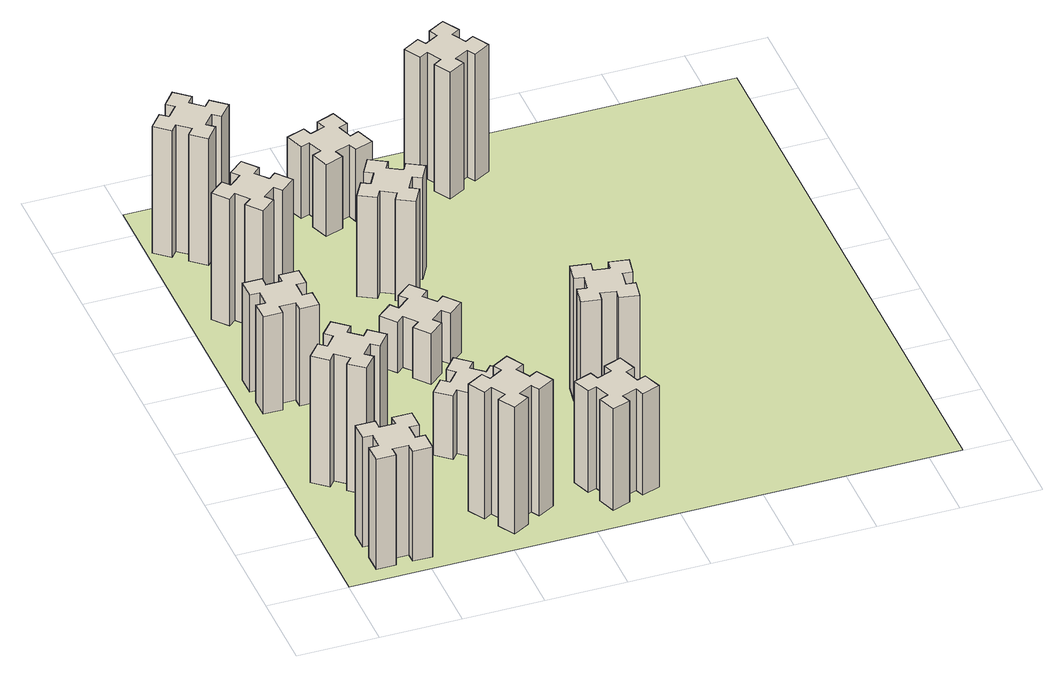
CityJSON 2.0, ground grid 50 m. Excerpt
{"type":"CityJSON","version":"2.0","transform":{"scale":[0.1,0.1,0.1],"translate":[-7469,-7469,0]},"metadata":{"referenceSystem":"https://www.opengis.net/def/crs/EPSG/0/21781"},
"CityObjects":{
"building1":{"type":"Building","attributes":{"class":"1000","function":"1000","usage":"1000","yearOfConstruction":2016,"roofType":"1000","measuredHeight":78,"storeysAboveGround":30,"storeysBelowGround":0},"geometry":[{"type":"Solid","lod":"1","boundaries":[[[[0,1,2,3,4,5,6,7,8,9,10,11,12,13,14,15,16,17,18,19]],[[17,16,20,21]],[[16,15,22,20]],[[15,14,23,22]],[[14,13,24,23]],[[13,12,25,24]],[[12,11,26,25]],[[11,10,27,26]],[[10,9,28,27]],[[9,8,29,28]],[[8,7,30,29]],[[7,6,31,30]],[[6,5,32,31]],[[5,4,33,32]],[[4,3,34,33]],[[3,2,35,34]],[[2,1,36,35]],[[1,0,37,36]],[[0,19,38,37]],[[19,18,39,38]],[[18,17,21,39]],[[24,25,26,27,28,29,30,31,32,33,34,35,36,37,38,39,21,20,22,23]]]]}]},
"building2":{"type":"Building","attributes":{"class":"1000","function":"1000","usage":"1000","yearOfConstruction":2016,"roofType":"1000","measuredHeight":90,"storeysAboveGround":30,"storeysBelowGround":0},"geometry":[{"type":"Solid","lod":"1","boundaries":[[[[40,41,42,43,44,45,46,47,48,49,50,51,52,53,54,55,56,57,58,59]],[[57,56,60,61]],[[56,55,62,60]],[[55,54,63,62]],[[54,53,64,63]],[[53,52,65,64]],[[52,51,66,65]],[[51,50,67,66]],[[50,49,68,67]],[[49,48,69,68]],[[48,47,70,69]],[[47,46,71,70]],[[46,45,72,71]],[[45,44,73,72]],[[44,43,74,73]],[[43,42,75,74]],[[42,41,76,75]],[[41,40,77,76]],[[40,59,78,77]],[[59,58,79,78]],[[58,57,61,79]],[[64,65,66,67,68,69,70,71,72,73,74,75,76,77,78,79,61,60,62,63]]]]}]},
"building3":{"type":"Building","attributes":{"class":"1000","function":"1000","usage":"1000","yearOfConstruction":2016,"roofType":"1000","measuredHeight":69,"storeysAboveGround":30,"storeysBelowGround":0},"geometry":[{"type":"Solid","lod":"1","boundaries":[[[[80,81,82,83,84,85,86,87,88,89,90,91,92,93,94,95,96,97,98,99]],[[97,96,100,101]],[[96,95,102,100]],[[95,94,103,102]],[[94,93,104,103]],[[93,92,105,104]],[[92,91,106,105]],[[91,90,107,106]],[[90,89,108,107]],[[89,88,109,108]],[[88,87,110,109]],[[87,86,111,110]],[[86,85,112,111]],[[85,84,113,112]],[[84,83,114,113]],[[83,82,115,114]],[[82,81,116,115]],[[81,80,117,116]],[[80,99,118,117]],[[99,98,119,118]],[[98,97,101,119]],[[104,105,106,107,108,109,110,111,112,113,114,115,116,117,118,119,101,100,102,103]]]]}]},
"building4":{"type":"Building","attributes":{"class":"1000","function":"1000","usage":"1000","yearOfConstruction":2016,"roofType":"1000","measuredHeight":90,"storeysAboveGround":30,"storeysBelowGround":0},"geometry":[{"type":"Solid","lod":"1","boundaries":[[[[120,121,122,123,124,125,126,127,128,129,130,131,132,133,134,135,136,137,138,139]],[[137,136,140,141]],[[136,135,142,140]],[[135,134,143,142]],[[134,133,144,143]],[[133,132,145,144]],[[132,131,146,145]],[[131,130,147,146]],[[130,129,148,147]],[[129,128,149,148]],[[128,127,150,149]],[[127,126,151,150]],[[126,125,152,151]],[[125,124,153,152]],[[124,123,154,153]],[[123,122,155,154]],[[122,121,156,155]],[[121,120,157,156]],[[120,139,158,157]],[[139,138,159,158]],[[138,137,141,159]],[[144,145,146,147,148,149,150,151,152,153,154,155,156,157,158,159,141,140,142,143]]]]}]},
"building5":{"type":"Building","attributes":{"class":"1000","function":"1000","usage":"1000","yearOfConstruction":2016,"roofType":"1000","measuredHeight":90,"storeysAboveGround":30,"storeysBelowGround":0},"geometry":[{"type":"Solid","lod":"1","boundaries":[[[[160,161,162,163,164,165,166,167,168,169,170,171,172,173,174,175,176,177,178,179]],[[177,176,180,181]],[[176,175,182,180]],[[175,174,183,182]],[[174,173,184,183]],[[173,172,185,184]],[[172,171,186,185]],[[171,170,187,186]],[[170,169,188,187]],[[169,168,189,188]],[[168,167,190,189]],[[167,166,191,190]],[[166,165,192,191]],[[165,164,193,192]],[[164,163,194,193]],[[163,162,195,194]],[[162,161,196,195]],[[161,160,197,196]],[[160,179,198,197]],[[179,178,199,198]],[[178,177,181,199]],[[184,185,186,187,188,189,190,191,192,193,194,195,196,197,198,199,181,180,182,183]]]]}]},
"building6":{"type":"Building","attributes":{"class":"1000","function":"1000","usage":"1000","yearOfConstruction":2016,"roofType":"1000","measuredHeight":90,"storeysAboveGround":30,"storeysBelowGround":0},"geometry":[{"type":"Solid","lod":"1","boundaries":[[[[200,201,202,203,204,205,206,207,208,209,210,211,212,213,214,215,216,217,218,219]],[[217,216,220,221]],[[216,215,222,220]],[[215,214,223,222]],[[214,213,224,223]],[[213,212,225,224]],[[212,211,226,225]],[[211,210,227,226]],[[210,209,228,227]],[[209,208,229,228]],[[208,207,230,229]],[[207,206,231,230]],[[206,205,232,231]],[[205,204,233,232]],[[204,203,234,233]],[[203,202,235,234]],[[202,201,236,235]],[[201,200,237,236]],[[200,219,238,237]],[[219,218,239,238]],[[218,217,221,239]],[[224,225,226,227,228,229,230,231,232,233,234,235,236,237,238,239,221,220,222,223]]]]}]},
"building7":{"type":"Building","attributes":{"class":"1000","function":"1000","usage":"1000","yearOfConstruction":2016,"roofType":"1000","measuredHeight":45,"storeysAboveGround":30,"storeysBelowGround":0},"geometry":[{"type":"Solid","lod":"1","boundaries":[[[[240,241,242,243,244,245,246,247,248,249,250,251,252,253,254,255,256,257,258,259]],[[257,256,260,261]],[[256,255,262,260]],[[255,254,263,262]],[[254,253,264,263]],[[253,252,265,264]],[[252,251,266,265]],[[251,250,267,266]],[[250,249,268,267]],[[249,248,269,268]],[[248,247,270,269]],[[247,246,271,270]],[[246,245,272,271]],[[245,244,273,272]],[[244,243,274,273]],[[243,242,275,274]],[[242,241,276,275]],[[241,240,277,276]],[[240,259,278,277]],[[259,258,279,278]],[[258,257,261,279]],[[264,265,266,267,268,269,270,271,272,273,274,275,276,277,278,279,261,260,262,263]]]]}]},
"building8":{"type":"Building","attributes":{"class":"1000","function":"1000","usage":"1000","yearOfConstruction":2016,"roofType":"1000","measuredHeight":36,"storeysAboveGround":30,"storeysBelowGround":0},"geometry":[{"type":"Solid","lod":"1","boundaries":[[[[280,281,282,283,284,285,286,287,288,289,290,291,292,293,294,295,296,297,298,299]],[[297,296,300,301]],[[296,295,302,300]],[[295,294,303,302]],[[294,293,304,303]],[[293,292,305,304]],[[292,291,306,305]],[[291,290,307,306]],[[290,289,308,307]],[[289,288,309,308]],[[288,287,310,309]],[[287,286,311,310]],[[286,285,312,311]],[[285,284,313,312]],[[284,283,314,313]],[[283,282,315,314]],[[282,281,316,315]],[[281,280,317,316]],[[280,299,318,317]],[[299,298,319,318]],[[298,297,301,319]],[[304,305,306,307,308,309,310,311,312,313,314,315,316,317,318,319,301,300,302,303]]]]}]},
"building9":{"type":"Building","attributes":{"class":"1000","function":"1000","usage":"1000","yearOfConstruction":2016,"roofType":"1000","measuredHeight":72,"storeysAboveGround":30,"storeysBelowGround":0},"geometry":[{"type":"Solid","lod":"1","boundaries":[[[[320,321,322,323,324,325,326,327,328,329,330,331,332,333,334,335,336,337,338,339]],[[337,336,340,341]],[[336,335,342,340]],[[335,334,343,342]],[[334,333,344,343]],[[333,332,345,344]],[[332,331,346,345]],[[331,330,347,346]],[[330,329,348,347]],[[329,328,349,348]],[[328,327,350,349]],[[327,326,351,350]],[[326,325,352,351]],[[325,324,353,352]],[[324,323,354,353]],[[323,322,355,354]],[[322,321,356,355]],[[321,320,357,356]],[[320,339,358,357]],[[339,338,359,358]],[[338,337,341,359]],[[344,345,346,347,348,349,350,351,352,353,354,355,356,357,358,359,341,340,342,343]]]]}]},
"building10":{"type":"Building","attributes":{"class":"1000","function":"1000","usage":"1000","yearOfConstruction":2016,"roofType":"1000","measuredHeight":72,"storeysAboveGround":30,"storeysBelowGround":0},"geometry":[{"type":"Solid","lod":"1","boundaries":[[[[360,361,362,363,364,365,366,367,368,369,370,371,372,373,374,375,376,377,378,379]],[[377,376,380,381]],[[376,375,382,380]],[[375,374,383,382]],[[374,373,384,383]],[[373,372,385,384]],[[372,371,386,385]],[[371,370,387,386]],[[370,369,388,387]],[[369,368,389,388]],[[368,367,390,389]],[[367,366,391,390]],[[366,365,392,391]],[[365,364,393,392]],[[364,363,394,393]],[[363,362,395,394]],[[362,361,396,395]],[[361,360,397,396]],[[360,379,398,397]],[[379,378,399,398]],[[378,377,381,399]],[[384,385,386,387,388,389,390,391,392,393,394,395,396,397,398,399,381,380,382,383]]]]}]},
"building11":{"type":"Building","attributes":{"class":"1000","function":"1000","usage":"1000","yearOfConstruction":2016,"roofType":"1000","measuredHeight":51,"storeysAboveGround":30,"storeysBelowGround":0},"geometry":[{"type":"Solid","lod":"1","boundaries":[[[[400,401,402,403,404,405,406,407,408,409,410,411,412,413,414,415,416,417,418,419]],[[417,416,420,421]],[[416,415,422,420]],[[415,414,423,422]],[[414,413,424,423]],[[413,412,425,424]],[[412,411,426,425]],[[411,410,427,426]],[[410,409,428,427]],[[409,408,429,428]],[[408,407,430,429]],[[407,406,431,430]],[[406,405,432,431]],[[405,404,433,432]],[[404,403,434,433]],[[403,402,435,434]],[[402,401,436,435]],[[401,400,437,436]],[[400,419,438,437]],[[419,418,439,438]],[[418,417,421,439]],[[424,425,426,427,428,429,430,431,432,433,434,435,436,437,438,439,421,420,422,423]]]]}]},
"building12":{"type":"Building","attributes":{"class":"1000","function":"1000","usage":"1000","yearOfConstruction":2016,"roofType":"1000","measuredHeight":87,"storeysAboveGround":30,"storeysBelowGround":0},"geometry":[{"type":"Solid","lod":"1","boundaries":[[[[440,441,442,443,444,445,446,447,448,449,450,451,452,453,454,455,456,457,458,459]],[[457,456,460,461]],[[456,455,462,460]],[[455,454,463,462]],[[454,453,464,463]],[[453,452,465,464]],[[452,451,466,465]],[[451,450,467,466]],[[450,449,468,467]],[[449,448,469,468]],[[448,447,470,469]],[[447,446,471,470]],[[446,445,472,471]],[[445,444,473,472]],[[444,443,474,473]],[[443,442,475,474]],[[442,441,476,475]],[[441,440,477,476]],[[440,459,478,477]],[[459,458,479,478]],[[458,457,461,479]],[[464,465,466,467,468,469,470,471,472,473,474,475,476,477,478,479,461,460,462,463]]]]}]},
"building13":{"type":"Building","attributes":{"class":"1000","function":"1000","usage":"1000","yearOfConstruction":2016,"roofType":"1000","measuredHeight":90,"storeysAboveGround":30,"storeysBelowGround":0},"geometry":[{"type":"Solid","lod":"1","boundaries":[[[[480,481,482,483,484,485,486,487,488,489,490,491,492,493,494,495,496,497,498,499]],[[497,496,500,501]],[[496,495,502,500]],[[495,494,503,502]],[[494,493,504,503]],[[493,492,505,504]],[[492,491,506,505]],[[491,490,507,506]],[[490,489,508,507]],[[489,488,509,508]],[[488,487,510,509]],[[487,486,511,510]],[[486,485,512,511]],[[485,484,513,512]],[[484,483,514,513]],[[483,482,515,514]],[[482,481,516,515]],[[481,480,517,516]],[[480,499,518,517]],[[499,498,519,518]],[[498,497,501,519]],[[504,505,506,507,508,509,510,511,512,513,514,515,516,517,518,519,501,500,502,503]]]]}]},
"landuse1":{"type":"LandUse","attributes":{"name":"plot1","function":"1010"},"geometry":[{"type":"MultiSurface","lod":"1","boundaries":[[[520,521,522,523]]]}]}
},
"vertices":[
[265,325,0],[265,225,0],[205,225,0],[205,105,0],[325,105,0],[325,165,0],[425,165,0],[425,105,0],[545,105,0],[545,225,0],[485,225,0],[485,325,0],[545,325,0],[545,445,0],[425,445,0],[425,385,0],[325,385,0],[325,445,0],[205,445,0],[205,325,0],[325,385,780],[325,445,780],[425,385,780],[425,445,780],[545,445,780],[545,325,780],[485,325,780],[485,225,780],[545,225,780],[545,105,780],[425,105,780],[425,165,780],[325,165,780],[325,105,780],[205,105,780],[205,225,780],[265,225,780],[265,325,780],[205,325,780],[205,445,780],
[484,1067,0],[408,1132,0],[446,1178,0],[354,1255,0],[277,1163,0],[323,1124,0],[259,1048,0],[213,1086,0],[136,994,0],[228,917,0],[266,963,0],[343,899,0],[304,853,0],[396,776,0],[473,868,0],[427,906,0],[492,983,0],[538,944,0],[615,1036,0],[523,1113,0],[492,983,900],[538,944,900],[427,906,900],[473,868,900],[396,776,900],[304,853,900],[343,899,900],[266,963,900],[228,917,900],[136,994,900],[213,1086,900],[259,1048,900],[323,1124,900],[277,1163,900],[354,1255,900],[446,1178,900],[408,1132,900],[484,1067,900],[523,1113,900],[615,1036,900],
[325,1965,0],[225,1965,0],[225,2025,0],[105,2025,0],[105,1905,0],[165,1905,0],[165,1805,0],[105,1805,0],[105,1685,0],[225,1685,0],[225,1745,0],[325,1745,0],[325,1685,0],[445,1685,0],[445,1805,0],[385,1805,0],[385,1905,0],[445,1905,0],[445,2025,0],[325,2025,0],[385,1905,690],[445,1905,690],[385,1805,690],[445,1805,690],[445,1685,690],[325,1685,690],[325,1745,690],[225,1745,690],[225,1685,690],[105,1685,690],[105,1805,690],[165,1805,690],[165,1905,690],[105,1905,690],[105,2025,690],[225,2025,690],[225,1965,690],[325,1965,690],[325,2025,690],[445,2025,690],
[492,2628,0],[427,2704,0],[473,2743,0],[396,2835,0],[304,2758,0],[343,2712,0],[266,2647,0],[228,2693,0],[136,2616,0],[213,2524,0],[259,2563,0],[323,2486,0],[277,2448,0],[354,2356,0],[446,2433,0],[408,2479,0],[484,2543,0],[523,2497,0],[615,2574,0],[538,2666,0],[484,2543,900],[523,2497,900],[408,2479,900],[446,2433,900],[354,2356,900],[277,2448,900],[323,2486,900],[259,2563,900],[213,2524,900],[136,2616,900],[228,2693,900],[266,2647,900],[343,2712,900],[304,2758,900],[396,2835,900],[473,2743,900],[427,2704,900],[492,2628,900],[538,2666,900],[615,2574,900],
[1127,255,0],[1214,305,0],[1244,253,0],[1348,313,0],[1288,417,0],[1236,387,0],[1186,474,0],[1238,504,0],[1178,608,0],[1074,548,0],[1104,496,0],[1017,446,0],[987,498,0],[883,438,0],[943,334,0],[995,364,0],[1045,277,0],[993,247,0],[1053,143,0],[1157,203,0],[1045,277,900],[993,247,900],[995,364,900],[943,334,900],[883,438,900],[987,498,900],[1017,446,900],[1104,496,900],[1074,548,900],[1178,608,900],[1238,504,900],[1186,474,900],[1236,387,900],[1288,417,900],[1348,313,900],[1244,253,900],[1214,305,900],[1127,255,900],[1157,203,900],[1053,143,900],
[384,3387,0],[308,3452,0],[346,3498,0],[254,3575,0],[177,3483,0],[223,3444,0],[159,3368,0],[113,3406,0],[36,3314,0],[128,3237,0],[166,3283,0],[243,3219,0],[204,3173,0],[296,3096,0],[373,3188,0],[327,3226,0],[392,3303,0],[438,3264,0],[515,3356,0],[423,3433,0],[392,3303,900],[438,3264,900],[327,3226,900],[373,3188,900],[296,3096,900],[204,3173,900],[243,3219,900],[166,3283,900],[128,3237,900],[36,3314,900],[113,3406,900],[159,3368,900],[223,3444,900],[177,3483,900],[254,3575,900],[346,3498,900],[308,3452,900],[384,3387,900],[423,3433,900],[515,3356,900],
[1167,906,0],[1232,983,0],[1278,944,0],[1355,1036,0],[1263,1113,0],[1224,1067,0],[1148,1132,0],[1186,1178,0],[1094,1255,0],[1017,1163,0],[1063,1124,0],[999,1048,0],[953,1086,0],[876,994,0],[968,917,0],[1006,963,0],[1083,899,0],[1044,853,0],[1136,776,0],[1213,868,0],[1083,899,450],[1044,853,450],[1006,963,450],[968,917,450],[876,994,450],[953,1086,450],[999,1048,450],[1063,1124,450],[1017,1163,450],[1094,1255,450],[1186,1178,450],[1148,1132,450],[1224,1067,450],[1263,1113,450],[1355,1036,450],[1278,944,450],[1232,983,450],[1167,906,450],[1213,868,450],[1136,776,450],
[1083,1972,0],[1006,1907,0],[968,1953,0],[876,1876,0],[953,1784,0],[999,1823,0],[1063,1746,0],[1017,1708,0],[1094,1616,0],[1186,1693,0],[1148,1739,0],[1224,1803,0],[1263,1757,0],[1355,1834,0],[1278,1926,0],[1232,1888,0],[1167,1964,0],[1213,2003,0],[1136,2095,0],[1044,2018,0],[1167,1964,360],[1213,2003,360],[1232,1888,360],[1278,1926,360],[1355,1834,360],[1263,1757,360],[1224,1803,360],[1148,1739,360],[1186,1693,360],[1094,1616,360],[1017,1708,360],[1063,1746,360],[999,1823,360],[953,1784,360],[876,1876,360],[968,1953,360],[1006,1907,360],[1083,1972,360],[1044,2018,360],[1136,2095,360],
[1765,496,0],[1671,462,0],[1650,518,0],[1537,477,0],[1579,364,0],[1635,385,0],[1669,291,0],[1613,270,0],[1654,157,0],[1767,199,0],[1746,255,0],[1840,289,0],[1860,233,0],[1973,274,0],[1932,387,0],[1876,366,0],[1842,460,0],[1898,480,0],[1857,593,0],[1744,552,0],[1842,460,720],[1898,480,720],[1876,366,720],[1932,387,720],[1973,274,720],[1860,233,720],[1840,289,720],[1746,255,720],[1767,199,720],[1654,157,720],[1613,270,720],[1669,291,720],[1635,385,720],[1579,364,720],[1537,477,720],[1650,518,720],[1671,462,720],[1765,496,720],[1744,552,720],[1857,593,720],
[1314,2666,0],[1227,2716,0],[1257,2768,0],[1153,2828,0],[1093,2724,0],[1145,2694,0],[1095,2607,0],[1043,2637,0],[983,2533,0],[1087,2473,0],[1117,2525,0],[1204,2475,0],[1174,2423,0],[1278,2363,0],[1338,2467,0],[1286,2497,0],[1336,2584,0],[1388,2554,0],[1448,2658,0],[1344,2718,0],[1336,2584,720],[1388,2554,720],[1286,2497,720],[1338,2467,720],[1278,2363,720],[1174,2423,720],[1204,2475,720],[1117,2525,720],[1087,2473,720],[983,2533,720],[1043,2637,720],[1095,2607,720],[1145,2694,720],[1093,2724,720],[1153,2828,720],[1257,2768,720],[1227,2716,720],[1314,2666,720],[1344,2718,720],[1448,2658,720],
[1125,3456,0],[1031,3422,0],[1010,3478,0],[897,3437,0],[939,3324,0],[995,3345,0],[1029,3251,0],[973,3230,0],[1014,3117,0],[1127,3159,0],[1106,3215,0],[1200,3249,0],[1220,3193,0],[1333,3234,0],[1292,3347,0],[1236,3326,0],[1202,3420,0],[1258,3440,0],[1217,3553,0],[1104,3512,0],[1202,3420,510],[1258,3440,510],[1236,3326,510],[1292,3347,510],[1333,3234,510],[1220,3193,510],[1200,3249,510],[1106,3215,510],[1127,3159,510],[1014,3117,510],[973,3230,510],[1029,3251,510],[995,3345,510],[939,3324,510],[897,3437,510],[1010,3478,510],[1031,3422,510],[1125,3456,510],[1104,3512,510],[1217,3553,510],
[2055,1047,0],[2072,1145,0],[2131,1135,0],[2152,1253,0],[2034,1274,0],[2024,1215,0],[1925,1232,0],[1936,1291,0],[1817,1312,0],[1797,1194,0],[1856,1184,0],[1838,1085,0],[1779,1096,0],[1758,977,0],[1877,957,0],[1887,1016,0],[1985,998,0],[1975,939,0],[2093,918,0],[2114,1037,0],[1985,998,870],[1975,939,870],[1887,1016,870],[1877,957,870],[1758,977,870],[1779,1096,870],[1838,1085,870],[1856,1184,870],[1797,1194,870],[1817,1312,870],[1936,1291,870],[1925,1232,870],[2024,1215,870],[2034,1274,870],[2152,1253,870],[2131,1135,870],[2072,1145,870],[2055,1047,870],[2114,1037,870],[2093,918,870],
[1844,3556,0],[1757,3506,0],[1727,3558,0],[1623,3498,0],[1683,3394,0],[1735,3424,0],[1785,3337,0],[1733,3307,0],[1793,3203,0],[1897,3263,0],[1867,3315,0],[1954,3365,0],[1984,3313,0],[2088,3373,0],[2028,3477,0],[1976,3447,0],[1926,3534,0],[1978,3564,0],[1918,3668,0],[1814,3608,0],[1926,3534,900],[1978,3564,900],[1976,3447,900],[2028,3477,900],[2088,3373,900],[1984,3313,900],[1954,3365,900],[1867,3315,900],[1897,3263,900],[1793,3203,900],[1733,3307,900],[1785,3337,900],[1735,3424,900],[1683,3394,900],[1623,3498,900],[1727,3558,900],[1757,3506,900],[1844,3556,900],[1814,3608,900],[1918,3668,900],
[5,3705,0],[3705,3705,0],[3705,5,0],[5,5,0]
]}
